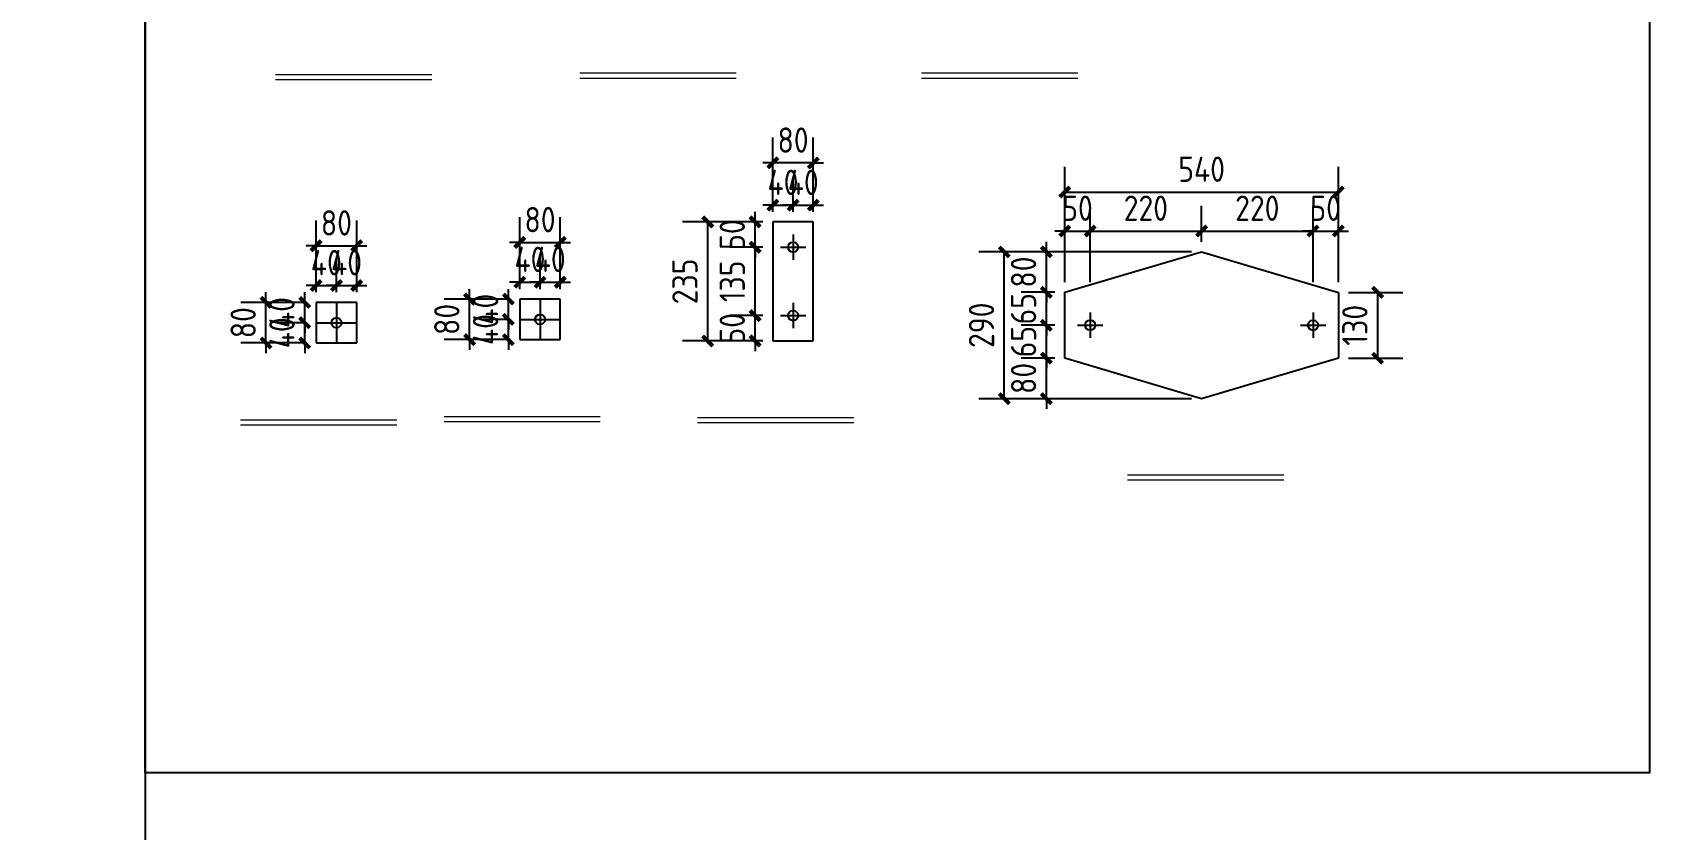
# Model space of a CAD drawing. Extents: x 411778 to 673094, y -11605 to 324395.
# Drawn here: x 482791 to 485983, y 128749 to 130323 of the extents above; entities that cross this region are included whole.
import ezdxf

# ---------------------------------------------------------------- set-up
doc = ezdxf.new("R2010")
doc.units = 0
doc.header["$LTSCALE"] = 1000
doc.header["$MEASUREMENT"] = 0
doc.styles.get("Standard").update_dxf_attribs({"font": 'gbenor.shx', "bigfont": 'gbcbig.shx'})
doc.dimstyles.get("Standard").update_dxf_attribs({"dimscale": 100, "dimtxt": 3.5, "dimasz": 1, "dimexe": 2.5, "dimexo": 3, "dimgap": 1.5, "dimtad": 1, "dimdec": 0, "dimzin": 0, "dimdsep": 46, "dimtxsty": 'Standard', "dimblk": 'ARCHTICK', "dimcen": 0.09, "dimadec": 0, "dimazin": 0, "dimtfac": 1, "dimtdec": 0, "dimtix": 1, "dimtmove": 2, "dimatfit": 3, "dimfxl": 1, "dimtolj": 1, "dimtzin": 0, "dimarcsym": 0})

# ---------------------------------------------------------------- blocks, each defined once
blk = doc.blocks.new('_ArchTick')
at = {"color": 0, "linetype": 'ByBlock', "const_width": 0.4}
blk.add_lwpolyline([(-0.5, -0.5), (0.5, 0.5)], dxfattribs=at)
blk = doc.blocks.new('*D766')
at = {"color": 3, "lineweight": -2}
for p, q in [((484232.5, 129763.5), (484167.5, 129763.5)), ((484217.5, 129763.5), (484217.5, 129783.5)), ((484217.5, 129713.5), (484217.5, 129763.5)), ((484232.5, 129713.5), (484167.5, 129713.5)), ((484217.5, 129713.5), (484217.5, 129693.5))]:
    blk.add_line(p, q, dxfattribs=at)
at = {"layer": 'Defpoints', "color": 0}
for p in [(484217.5, 129763.5), (484252.5, 129763.5), (484252.5, 129713.5)]:
    blk.add_point(p, dxfattribs=at)
at = {"color": 3, "lineweight": -2, "xscale": 20, "yscale": 20, "zscale": 20}
for p, rotation in [((484217.5, 129763.5), 270), ((484217.5, 129713.5), 90)]:
    blk.add_blockref('_ArchTick', p, dxfattribs=dict(at, rotation=rotation))
at = {"color": 0, "insert": (484172.5, 129738.5), "char_height": 50, "attachment_point": 5, "rotation": 90}
blk.add_mtext('\\A1;50', dxfattribs=at)
blk = doc.blocks.new('*D767')
at = {"color": 3, "lineweight": -2}
for p, q in [((484232.5, 129898.5), (484167.5, 129898.5)), ((484217.5, 129763.5), (484217.5, 129898.5)), ((484232.5, 129763.5), (484167.5, 129763.5))]:
    blk.add_line(p, q, dxfattribs=at)
at = {"layer": 'Defpoints', "color": 0}
for p in [(484217.5, 129898.5), (484252.5, 129898.5), (484252.5, 129763.5)]:
    blk.add_point(p, dxfattribs=at)
at = {"color": 3, "lineweight": -2, "xscale": 20, "yscale": 20, "zscale": 20}
for p, rotation in [((484217.5, 129898.5), 90), ((484217.5, 129763.5), 270)]:
    blk.add_blockref('_ArchTick', p, dxfattribs=dict(at, rotation=rotation))
at = {"color": 0, "insert": (484172.5, 129831), "char_height": 50, "attachment_point": 5, "rotation": 90}
blk.add_mtext('\\A1;135', dxfattribs=at)
blk = doc.blocks.new('*D768')
at = {"color": 3, "lineweight": -2}
for p, q in [((484232.5, 129948.5), (484167.5, 129948.5)), ((484217.5, 129948.5), (484217.5, 129968.5)), ((484217.5, 129898.5), (484217.5, 129948.5)), ((484232.5, 129898.5), (484167.5, 129898.5)), ((484217.5, 129898.5), (484217.5, 129878.5))]:
    blk.add_line(p, q, dxfattribs=at)
at = {"layer": 'Defpoints', "color": 0}
for p in [(484217.5, 129948.5), (484252.5, 129948.5), (484252.5, 129898.5)]:
    blk.add_point(p, dxfattribs=at)
at = {"color": 3, "lineweight": -2, "xscale": 20, "yscale": 20, "zscale": 20}
for p, rotation in [((484217.5, 129948.5), 270), ((484217.5, 129898.5), 90)]:
    blk.add_blockref('_ArchTick', p, dxfattribs=dict(at, rotation=rotation))
at = {"color": 0, "insert": (484172.5, 129923.5), "char_height": 50, "attachment_point": 5, "rotation": 90}
blk.add_mtext('\\A1;50', dxfattribs=at)
blk = doc.blocks.new('*D769')
at = {"color": 3, "lineweight": -2}
for p, q in [((484232.5, 129948.5), (484074, 129948.5)), ((484124, 129713.5), (484124, 129948.5)), ((484232.5, 129713.5), (484074, 129713.5))]:
    blk.add_line(p, q, dxfattribs=at)
at = {"layer": 'Defpoints', "color": 0}
for p in [(484124, 129948.5), (484252.5, 129948.5), (484252.5, 129713.5)]:
    blk.add_point(p, dxfattribs=at)
at = {"color": 3, "lineweight": -2, "xscale": 20, "yscale": 20, "zscale": 20}
for p, rotation in [((484124, 129948.5), 90), ((484124, 129713.5), 270)]:
    blk.add_blockref('_ArchTick', p, dxfattribs=dict(at, rotation=rotation))
at = {"color": 0, "insert": (484079, 129831), "char_height": 50, "attachment_point": 5, "rotation": 90}
blk.add_mtext('\\A1;235', dxfattribs=at)
blk = doc.blocks.new('*D763')
at = {"color": 3, "lineweight": -2}
for p, q in [((484252.5, 129968.5), (484252.5, 130031.5)), ((484292.5, 129968.5), (484292.5, 130031.5)), ((484252.5, 129981.5), (484232.5, 129981.5)), ((484252.5, 129981.5), (484292.5, 129981.5)), ((484292.5, 129981.5), (484312.5, 129981.5))]:
    blk.add_line(p, q, dxfattribs=at)
at = {"layer": 'Defpoints', "color": 0}
for p in [(484292.5, 129981.5), (484252.5, 129948.5), (484292.5, 129948.5)]:
    blk.add_point(p, dxfattribs=at)
at = {"color": 3, "lineweight": -2, "xscale": 20, "yscale": 20, "zscale": 20}
blk.add_blockref('_ArchTick', (484252.5, 129981.5), dxfattribs=at)
at = {"color": 3, "lineweight": -2, "xscale": 20, "yscale": 20, "zscale": 20, "rotation": 180}
blk.add_blockref('_ArchTick', (484292.5, 129981.5), dxfattribs=at)
at = {"color": 0, "insert": (484272.5, 130026.5), "char_height": 50, "attachment_point": 5}
blk.add_mtext('\\A1;40', dxfattribs=at)
blk = doc.blocks.new('*D764')
at = {"color": 3, "lineweight": -2}
for p, q in [((484292.5, 129968.5), (484292.5, 130031.5)), ((484332.5, 129968.5), (484332.5, 130031.5)), ((484292.5, 129981.5), (484272.5, 129981.5)), ((484292.5, 129981.5), (484332.5, 129981.5)), ((484332.5, 129981.5), (484352.5, 129981.5))]:
    blk.add_line(p, q, dxfattribs=at)
at = {"layer": 'Defpoints', "color": 0}
for p in [(484332.5, 129981.5), (484292.5, 129948.5), (484332.5, 129948.5)]:
    blk.add_point(p, dxfattribs=at)
at = {"color": 3, "lineweight": -2, "xscale": 20, "yscale": 20, "zscale": 20}
blk.add_blockref('_ArchTick', (484292.5, 129981.5), dxfattribs=at)
at = {"color": 3, "lineweight": -2, "xscale": 20, "yscale": 20, "zscale": 20, "rotation": 180}
blk.add_blockref('_ArchTick', (484332.5, 129981.5), dxfattribs=at)
at = {"color": 0, "insert": (484312.5, 130026.5), "char_height": 50, "attachment_point": 5}
blk.add_mtext('\\A1;40', dxfattribs=at)
blk = doc.blocks.new('*D765')
at = {"color": 3, "lineweight": -2}
for p, q in [((484252.5, 129968.5), (484252.5, 130115)), ((484332.5, 129968.5), (484332.5, 130115)), ((484252.5, 130065), (484232.5, 130065)), ((484332.5, 130065), (484252.5, 130065)), ((484332.5, 130065), (484352.5, 130065))]:
    blk.add_line(p, q, dxfattribs=at)
at = {"layer": 'Defpoints', "color": 0}
for p in [(484252.5, 130065), (484252.5, 129948.5), (484332.5, 129948.5)]:
    blk.add_point(p, dxfattribs=at)
at = {"color": 3, "lineweight": -2, "xscale": 20, "yscale": 20, "zscale": 20}
blk.add_blockref('_ArchTick', (484252.5, 130065), dxfattribs=at)
at = {"color": 3, "lineweight": -2, "xscale": 20, "yscale": 20, "zscale": 20, "rotation": 180}
blk.add_blockref('_ArchTick', (484332.5, 130065), dxfattribs=at)
at = {"color": 0, "insert": (484292.5, 130110), "char_height": 50, "attachment_point": 5}
blk.add_mtext('\\A1;80', dxfattribs=at)
blk = doc.blocks.new('*D1766')
at = {"color": 3, "lineweight": -2}
for p, q in [((483328.5, 129749.5), (483328.5, 129769.5)), ((483331, 129749.5), (483278.5, 129749.5)), ((483328.5, 129709.5), (483328.5, 129749.5)), ((483331, 129709.5), (483278.5, 129709.5)), ((483328.5, 129709.5), (483328.5, 129689.5))]:
    blk.add_line(p, q, dxfattribs=at)
at = {"layer": 'Defpoints', "color": 0}
for p in [(483328.5, 129749.5), (483351, 129749.5), (483351, 129709.5)]:
    blk.add_point(p, dxfattribs=at)
at = {"color": 3, "lineweight": -2, "xscale": 20, "yscale": 20, "zscale": 20}
for p, rotation in [((483328.5, 129749.5), 270), ((483328.5, 129709.5), 90)]:
    blk.add_blockref('_ArchTick', p, dxfattribs=dict(at, rotation=rotation))
at = {"color": 0, "insert": (483283.5, 129729.5), "char_height": 50, "attachment_point": 5, "rotation": 90}
blk.add_mtext('\\A1;40', dxfattribs=at)
blk = doc.blocks.new('*D1767')
at = {"color": 3, "lineweight": -2}
for p, q in [((483331, 129789.5), (483278.5, 129789.5)), ((483328.5, 129789.5), (483328.5, 129809.5)), ((483328.5, 129749.5), (483328.5, 129789.5)), ((483331, 129749.5), (483278.5, 129749.5)), ((483328.5, 129749.5), (483328.5, 129729.5))]:
    blk.add_line(p, q, dxfattribs=at)
at = {"layer": 'Defpoints', "color": 0}
for p in [(483328.5, 129789.5), (483351, 129789.5), (483351, 129749.5)]:
    blk.add_point(p, dxfattribs=at)
at = {"color": 3, "lineweight": -2, "xscale": 20, "yscale": 20, "zscale": 20}
for p, rotation in [((483328.5, 129789.5), 270), ((483328.5, 129749.5), 90)]:
    blk.add_blockref('_ArchTick', p, dxfattribs=dict(at, rotation=rotation))
at = {"color": 0, "insert": (483283.5, 129769.5), "char_height": 50, "attachment_point": 5, "rotation": 90}
blk.add_mtext('\\A1;40', dxfattribs=at)
blk = doc.blocks.new('*D1768')
at = {"color": 3, "lineweight": -2}
for p, q in [((483351, 129809.5), (483351, 129873)), ((483391, 129809.5), (483391, 129873)), ((483351, 129823), (483331, 129823)), ((483351, 129823), (483391, 129823)), ((483391, 129823), (483411, 129823))]:
    blk.add_line(p, q, dxfattribs=at)
at = {"layer": 'Defpoints', "color": 0}
for p in [(483391, 129823), (483351, 129789.5), (483391, 129789.5)]:
    blk.add_point(p, dxfattribs=at)
at = {"color": 3, "lineweight": -2, "xscale": 20, "yscale": 20, "zscale": 20}
blk.add_blockref('_ArchTick', (483351, 129823), dxfattribs=at)
at = {"color": 3, "lineweight": -2, "xscale": 20, "yscale": 20, "zscale": 20, "rotation": 180}
blk.add_blockref('_ArchTick', (483391, 129823), dxfattribs=at)
at = {"color": 0, "insert": (483371, 129868), "char_height": 50, "attachment_point": 5}
blk.add_mtext('\\A1;40', dxfattribs=at)
blk = doc.blocks.new('*D1769')
at = {"color": 3, "lineweight": -2}
for p, q in [((483391, 129809.5), (483391, 129873)), ((483431, 129809.5), (483431, 129873)), ((483391, 129823), (483371, 129823)), ((483391, 129823), (483431, 129823)), ((483431, 129823), (483451, 129823))]:
    blk.add_line(p, q, dxfattribs=at)
at = {"layer": 'Defpoints', "color": 0}
for p in [(483431, 129823), (483391, 129789.5), (483431, 129789.5)]:
    blk.add_point(p, dxfattribs=at)
at = {"color": 3, "lineweight": -2, "xscale": 20, "yscale": 20, "zscale": 20}
blk.add_blockref('_ArchTick', (483391, 129823), dxfattribs=at)
at = {"color": 3, "lineweight": -2, "xscale": 20, "yscale": 20, "zscale": 20, "rotation": 180}
blk.add_blockref('_ArchTick', (483431, 129823), dxfattribs=at)
at = {"color": 0, "insert": (483411, 129868), "char_height": 50, "attachment_point": 5}
blk.add_mtext('\\A1;40', dxfattribs=at)
blk = doc.blocks.new('*D1770')
at = {"color": 3, "lineweight": -2}
for p, q in [((483331, 129789.5), (483202, 129789.5)), ((483252, 129789.5), (483252, 129809.5)), ((483252, 129709.5), (483252, 129789.5)), ((483331, 129709.5), (483202, 129709.5)), ((483252, 129709.5), (483252, 129689.5))]:
    blk.add_line(p, q, dxfattribs=at)
at = {"layer": 'Defpoints', "color": 0}
for p in [(483252, 129789.5), (483351, 129789.5), (483351, 129709.5)]:
    blk.add_point(p, dxfattribs=at)
at = {"color": 3, "lineweight": -2, "xscale": 20, "yscale": 20, "zscale": 20}
for p, rotation in [((483252, 129789.5), 270), ((483252, 129709.5), 90)]:
    blk.add_blockref('_ArchTick', p, dxfattribs=dict(at, rotation=rotation))
at = {"color": 0, "insert": (483207, 129749.5), "char_height": 50, "attachment_point": 5, "rotation": 90}
blk.add_mtext('\\A1;80', dxfattribs=at)
blk = doc.blocks.new('*D1771')
at = {"color": 3, "lineweight": -2}
for p, q in [((483351, 129809.5), (483351, 129951.5)), ((483431, 129809.5), (483431, 129951.5)), ((483351, 129901.5), (483331, 129901.5)), ((483351, 129901.5), (483431, 129901.5)), ((483431, 129901.5), (483451, 129901.5))]:
    blk.add_line(p, q, dxfattribs=at)
at = {"layer": 'Defpoints', "color": 0}
for p in [(483431, 129901.5), (483351, 129789.5), (483431, 129789.5)]:
    blk.add_point(p, dxfattribs=at)
at = {"color": 3, "lineweight": -2, "xscale": 20, "yscale": 20, "zscale": 20}
blk.add_blockref('_ArchTick', (483351, 129901.5), dxfattribs=at)
at = {"color": 3, "lineweight": -2, "xscale": 20, "yscale": 20, "zscale": 20, "rotation": 180}
blk.add_blockref('_ArchTick', (483431, 129901.5), dxfattribs=at)
at = {"color": 0, "insert": (483391, 129946.5), "char_height": 50, "attachment_point": 5}
blk.add_mtext('\\A1;80', dxfattribs=at)
blk = doc.blocks.new('*D1772')
at = {"color": 3, "lineweight": -2}
for p, q in [((483733, 129756), (483680.5, 129756)), ((483730.5, 129756), (483730.5, 129776)), ((483730.5, 129716), (483730.5, 129756)), ((483733, 129716), (483680.5, 129716)), ((483730.5, 129716), (483730.5, 129696))]:
    blk.add_line(p, q, dxfattribs=at)
at = {"layer": 'Defpoints', "color": 0}
for p in [(483730.5, 129756), (483753, 129756), (483753, 129716)]:
    blk.add_point(p, dxfattribs=at)
at = {"color": 3, "lineweight": -2, "xscale": 20, "yscale": 20, "zscale": 20}
for p, rotation in [((483730.5, 129756), 270), ((483730.5, 129716), 90)]:
    blk.add_blockref('_ArchTick', p, dxfattribs=dict(at, rotation=rotation))
at = {"color": 0, "insert": (483685.5, 129736), "char_height": 50, "attachment_point": 5, "rotation": 90}
blk.add_mtext('\\A1;40', dxfattribs=at)
blk = doc.blocks.new('*D1773')
at = {"color": 3, "lineweight": -2}
for p, q in [((483733, 129796), (483680.5, 129796)), ((483730.5, 129796), (483730.5, 129816)), ((483730.5, 129756), (483730.5, 129796)), ((483733, 129756), (483680.5, 129756)), ((483730.5, 129756), (483730.5, 129736))]:
    blk.add_line(p, q, dxfattribs=at)
at = {"layer": 'Defpoints', "color": 0}
for p in [(483730.5, 129796), (483753, 129796), (483753, 129756)]:
    blk.add_point(p, dxfattribs=at)
at = {"color": 3, "lineweight": -2, "xscale": 20, "yscale": 20, "zscale": 20}
for p, rotation in [((483730.5, 129796), 270), ((483730.5, 129756), 90)]:
    blk.add_blockref('_ArchTick', p, dxfattribs=dict(at, rotation=rotation))
at = {"color": 0, "insert": (483685.5, 129776), "char_height": 50, "attachment_point": 5, "rotation": 90}
blk.add_mtext('\\A1;40', dxfattribs=at)
blk = doc.blocks.new('*D1774')
at = {"color": 3, "lineweight": -2}
for p, q in [((483753, 129816), (483753, 129879.5)), ((483793, 129816), (483793, 129879.5)), ((483753, 129829.5), (483733, 129829.5)), ((483753, 129829.5), (483793, 129829.5)), ((483793, 129829.5), (483813, 129829.5))]:
    blk.add_line(p, q, dxfattribs=at)
at = {"layer": 'Defpoints', "color": 0}
for p in [(483793, 129829.5), (483753, 129796), (483793, 129796)]:
    blk.add_point(p, dxfattribs=at)
at = {"color": 3, "lineweight": -2, "xscale": 20, "yscale": 20, "zscale": 20}
blk.add_blockref('_ArchTick', (483753, 129829.5), dxfattribs=at)
at = {"color": 3, "lineweight": -2, "xscale": 20, "yscale": 20, "zscale": 20, "rotation": 180}
blk.add_blockref('_ArchTick', (483793, 129829.5), dxfattribs=at)
at = {"color": 0, "insert": (483773, 129874.5), "char_height": 50, "attachment_point": 5}
blk.add_mtext('\\A1;40', dxfattribs=at)
blk = doc.blocks.new('*D1775')
at = {"color": 3, "lineweight": -2}
for p, q in [((483793, 129816), (483793, 129879.5)), ((483833, 129816), (483833, 129879.5)), ((483793, 129829.5), (483773, 129829.5)), ((483793, 129829.5), (483833, 129829.5)), ((483833, 129829.5), (483853, 129829.5))]:
    blk.add_line(p, q, dxfattribs=at)
at = {"layer": 'Defpoints', "color": 0}
for p in [(483833, 129829.5), (483793, 129796), (483833, 129796)]:
    blk.add_point(p, dxfattribs=at)
at = {"color": 3, "lineweight": -2, "xscale": 20, "yscale": 20, "zscale": 20}
blk.add_blockref('_ArchTick', (483793, 129829.5), dxfattribs=at)
at = {"color": 3, "lineweight": -2, "xscale": 20, "yscale": 20, "zscale": 20, "rotation": 180}
blk.add_blockref('_ArchTick', (483833, 129829.5), dxfattribs=at)
at = {"color": 0, "insert": (483813, 129874.5), "char_height": 50, "attachment_point": 5}
blk.add_mtext('\\A1;40', dxfattribs=at)
blk = doc.blocks.new('*D1776')
at = {"color": 3, "lineweight": -2}
for p, q in [((483733, 129796), (483604, 129796)), ((483654, 129796), (483654, 129816)), ((483654, 129716), (483654, 129796)), ((483733, 129716), (483604, 129716)), ((483654, 129716), (483654, 129696))]:
    blk.add_line(p, q, dxfattribs=at)
at = {"layer": 'Defpoints', "color": 0}
for p in [(483654, 129796), (483753, 129796), (483753, 129716)]:
    blk.add_point(p, dxfattribs=at)
at = {"color": 3, "lineweight": -2, "xscale": 20, "yscale": 20, "zscale": 20}
for p, rotation in [((483654, 129796), 270), ((483654, 129716), 90)]:
    blk.add_blockref('_ArchTick', p, dxfattribs=dict(at, rotation=rotation))
at = {"color": 0, "insert": (483609, 129756), "char_height": 50, "attachment_point": 5, "rotation": 90}
blk.add_mtext('\\A1;80', dxfattribs=at)
blk = doc.blocks.new('*D1777')
at = {"color": 3, "lineweight": -2}
for p, q in [((483753, 129816), (483753, 129958)), ((483833, 129816), (483833, 129958)), ((483753, 129908), (483733, 129908)), ((483753, 129908), (483833, 129908)), ((483833, 129908), (483853, 129908))]:
    blk.add_line(p, q, dxfattribs=at)
at = {"layer": 'Defpoints', "color": 0}
for p in [(483833, 129908), (483753, 129796), (483833, 129796)]:
    blk.add_point(p, dxfattribs=at)
at = {"color": 3, "lineweight": -2, "xscale": 20, "yscale": 20, "zscale": 20}
blk.add_blockref('_ArchTick', (483753, 129908), dxfattribs=at)
at = {"color": 3, "lineweight": -2, "xscale": 20, "yscale": 20, "zscale": 20, "rotation": 180}
blk.add_blockref('_ArchTick', (483833, 129908), dxfattribs=at)
at = {"color": 0, "insert": (483793, 129953), "char_height": 50, "attachment_point": 5}
blk.add_mtext('\\A1;80', dxfattribs=at)
blk = doc.blocks.new('*D3511')
at = {"color": 3, "lineweight": -2}
for p, q in [((484792.5, 129679.5), (484792.5, 129699.5)), ((484809, 129679.5), (484742.5, 129679.5)), ((484792.5, 129599.4), (484792.5, 129679.5)), ((485079, 129599.4), (484742.5, 129599.4)), ((484792.5, 129599.4), (484792.5, 129579.4))]:
    blk.add_line(p, q, dxfattribs=at)
at = {"layer": 'Defpoints', "color": 0}
for p in [(484792.5, 129679.5), (484829, 129679.5), (485099, 129599.4)]:
    blk.add_point(p, dxfattribs=at)
at = {"color": 3, "lineweight": -2, "xscale": 20, "yscale": 20, "zscale": 20}
for p, rotation in [((484792.5, 129679.5), 270), ((484792.5, 129599.4), 90)]:
    blk.add_blockref('_ArchTick', p, dxfattribs=dict(at, rotation=rotation))
at = {"color": 0, "insert": (484747.5, 129639.5), "char_height": 50, "attachment_point": 5, "rotation": 90}
blk.add_mtext('\\A1;80', dxfattribs=at)
blk = doc.blocks.new('*D3512')
at = {"color": 3, "lineweight": -2}
for p, q in [((484792.5, 129744.5), (484792.5, 129764.5)), ((484809, 129744.5), (484742.5, 129744.5)), ((484792.5, 129679.5), (484792.5, 129744.5)), ((484809, 129679.5), (484742.5, 129679.5)), ((484792.5, 129679.5), (484792.5, 129659.5))]:
    blk.add_line(p, q, dxfattribs=at)
at = {"layer": 'Defpoints', "color": 0}
for p in [(484792.5, 129744.5), (484829, 129744.5), (484829, 129679.5)]:
    blk.add_point(p, dxfattribs=at)
at = {"color": 3, "lineweight": -2, "xscale": 20, "yscale": 20, "zscale": 20}
for p, rotation in [((484792.5, 129744.5), 270), ((484792.5, 129679.5), 90)]:
    blk.add_blockref('_ArchTick', p, dxfattribs=dict(at, rotation=rotation))
at = {"color": 0, "insert": (484747.5, 129712), "char_height": 50, "attachment_point": 5, "rotation": 90}
blk.add_mtext('\\A1;65', dxfattribs=at)
blk = doc.blocks.new('*D3513')
at = {"color": 3, "lineweight": -2}
for p, q in [((484792.5, 129809.5), (484792.5, 129829.5)), ((484809, 129809.5), (484742.5, 129809.5)), ((484792.5, 129744.5), (484792.5, 129809.5)), ((484809, 129744.5), (484742.5, 129744.5)), ((484792.5, 129744.5), (484792.5, 129724.5))]:
    blk.add_line(p, q, dxfattribs=at)
at = {"layer": 'Defpoints', "color": 0}
for p in [(484792.5, 129809.5), (484829, 129809.5), (484829, 129744.5)]:
    blk.add_point(p, dxfattribs=at)
at = {"color": 3, "lineweight": -2, "xscale": 20, "yscale": 20, "zscale": 20}
for p, rotation in [((484792.5, 129809.5), 270), ((484792.5, 129744.5), 90)]:
    blk.add_blockref('_ArchTick', p, dxfattribs=dict(at, rotation=rotation))
at = {"color": 0, "insert": (484747.5, 129777), "char_height": 50, "attachment_point": 5, "rotation": 90}
blk.add_mtext('\\A1;65', dxfattribs=at)
blk = doc.blocks.new('*D3514')
at = {"color": 3, "lineweight": -2}
for p, q in [((485079, 129889.4), (484742.5, 129889.4)), ((484792.5, 129889.4), (484792.5, 129909.4)), ((484792.5, 129809.5), (484792.5, 129889.4)), ((484809, 129809.5), (484742.5, 129809.5)), ((484792.5, 129809.5), (484792.5, 129789.5))]:
    blk.add_line(p, q, dxfattribs=at)
at = {"layer": 'Defpoints', "color": 0}
for p in [(484792.5, 129889.4), (485099, 129889.4), (484829, 129809.5)]:
    blk.add_point(p, dxfattribs=at)
at = {"color": 3, "lineweight": -2, "xscale": 20, "yscale": 20, "zscale": 20}
for p, rotation in [((484792.5, 129889.4), 270), ((484792.5, 129809.5), 90)]:
    blk.add_blockref('_ArchTick', p, dxfattribs=dict(at, rotation=rotation))
at = {"color": 0, "insert": (484747.5, 129849.5), "char_height": 50, "attachment_point": 5, "rotation": 90}
blk.add_mtext('\\A1;80', dxfattribs=at)
blk = doc.blocks.new('*D3507')
at = {"color": 3, "lineweight": -2}
for p, q in [((484829, 129829.5), (484829, 129980.5)), ((484879, 129829.5), (484879, 129980.5)), ((484829, 129930.5), (484809, 129930.5)), ((484829, 129930.5), (484879, 129930.5)), ((484879, 129930.5), (484899, 129930.5))]:
    blk.add_line(p, q, dxfattribs=at)
at = {"layer": 'Defpoints', "color": 0}
for p in [(484879, 129930.5), (484829, 129809.5), (484879, 129809.5)]:
    blk.add_point(p, dxfattribs=at)
at = {"color": 3, "lineweight": -2, "xscale": 20, "yscale": 20, "zscale": 20}
blk.add_blockref('_ArchTick', (484829, 129930.5), dxfattribs=at)
at = {"color": 3, "lineweight": -2, "xscale": 20, "yscale": 20, "zscale": 20, "rotation": 180}
blk.add_blockref('_ArchTick', (484879, 129930.5), dxfattribs=at)
at = {"color": 0, "insert": (484854, 129975.5), "char_height": 50, "attachment_point": 5}
blk.add_mtext('\\A1;50', dxfattribs=at)
blk = doc.blocks.new('*D3508')
at = {"color": 3, "lineweight": -2}
for p, q in [((484879, 129829.5), (484879, 129980.5)), ((485099, 129909.4), (485099, 129980.5)), ((484879, 129930.5), (485099, 129930.5))]:
    blk.add_line(p, q, dxfattribs=at)
at = {"layer": 'Defpoints', "color": 0}
for p in [(485099, 129930.5), (485099, 129889.4), (484879, 129809.5)]:
    blk.add_point(p, dxfattribs=at)
at = {"color": 3, "lineweight": -2, "xscale": 20, "yscale": 20, "zscale": 20, "rotation": 180}
blk.add_blockref('_ArchTick', (484879, 129930.5), dxfattribs=at)
at = {"color": 3, "lineweight": -2, "xscale": 20, "yscale": 20, "zscale": 20}
blk.add_blockref('_ArchTick', (485099, 129930.5), dxfattribs=at)
at = {"color": 0, "insert": (484989, 129975.5), "char_height": 50, "attachment_point": 5}
blk.add_mtext('\\A1;220', dxfattribs=at)
blk = doc.blocks.new('*D3509')
at = {"color": 3, "lineweight": -2}
for p, q in [((485099, 129909.4), (485099, 129980.5)), ((485319, 129829.4), (485319, 129980.5)), ((485099, 129930.5), (485319, 129930.5))]:
    blk.add_line(p, q, dxfattribs=at)
at = {"layer": 'Defpoints', "color": 0}
for p in [(485319, 129930.5), (485099, 129889.4), (485319, 129809.4)]:
    blk.add_point(p, dxfattribs=at)
at = {"color": 3, "lineweight": -2, "xscale": 20, "yscale": 20, "zscale": 20, "rotation": 180}
blk.add_blockref('_ArchTick', (485099, 129930.5), dxfattribs=at)
at = {"color": 3, "lineweight": -2, "xscale": 20, "yscale": 20, "zscale": 20}
blk.add_blockref('_ArchTick', (485319, 129930.5), dxfattribs=at)
at = {"color": 0, "insert": (485209, 129975.5), "char_height": 50, "attachment_point": 5}
blk.add_mtext('\\A1;220', dxfattribs=at)
blk = doc.blocks.new('*D3515')
at = {"color": 3, "lineweight": -2}
for p, q in [((485319, 129829.4), (485319, 129980.5)), ((485369, 129829.4), (485369, 129980.5)), ((485319, 129930.5), (485299, 129930.5)), ((485319, 129930.5), (485369, 129930.5)), ((485369, 129930.5), (485389, 129930.5))]:
    blk.add_line(p, q, dxfattribs=at)
at = {"layer": 'Defpoints', "color": 0}
for p in [(485369, 129930.5), (485319, 129809.4), (485369, 129809.4)]:
    blk.add_point(p, dxfattribs=at)
at = {"color": 3, "lineweight": -2, "xscale": 20, "yscale": 20, "zscale": 20}
blk.add_blockref('_ArchTick', (485319, 129930.5), dxfattribs=at)
at = {"color": 3, "lineweight": -2, "xscale": 20, "yscale": 20, "zscale": 20, "rotation": 180}
blk.add_blockref('_ArchTick', (485369, 129930.5), dxfattribs=at)
at = {"color": 0, "insert": (485344, 129975.5), "char_height": 50, "attachment_point": 5}
blk.add_mtext('\\A1;50', dxfattribs=at)
blk = doc.blocks.new('*D3516')
at = {"color": 3, "lineweight": -2}
for p, q in [((484829, 129829.5), (484829, 130057.5)), ((485369, 129829.4), (485369, 130057.5)), ((484829, 130007.5), (485369, 130007.5))]:
    blk.add_line(p, q, dxfattribs=at)
at = {"layer": 'Defpoints', "color": 0}
for p in [(485369, 130007.5), (484829, 129809.5), (485369, 129809.4)]:
    blk.add_point(p, dxfattribs=at)
at = {"color": 3, "lineweight": -2, "xscale": 20, "yscale": 20, "zscale": 20, "rotation": 180}
blk.add_blockref('_ArchTick', (484829, 130007.5), dxfattribs=at)
at = {"color": 3, "lineweight": -2, "xscale": 20, "yscale": 20, "zscale": 20}
blk.add_blockref('_ArchTick', (485369, 130007.5), dxfattribs=at)
at = {"color": 0, "insert": (485099, 130052.5), "char_height": 50, "attachment_point": 5}
blk.add_mtext('\\A1;540', dxfattribs=at)
blk = doc.blocks.new('*D3517')
at = {"color": 3, "lineweight": -2}
for p, q in [((485389, 129809.4), (485496.5, 129809.4)), ((485446.5, 129809.4), (485446.5, 129679.4)), ((485389, 129679.4), (485496.5, 129679.4))]:
    blk.add_line(p, q, dxfattribs=at)
at = {"layer": 'Defpoints', "color": 0}
for p in [(485369, 129809.4), (485369, 129679.4), (485446.5, 129679.4)]:
    blk.add_point(p, dxfattribs=at)
at = {"color": 3, "lineweight": -2, "xscale": 20, "yscale": 20, "zscale": 20}
for p, rotation in [((485446.5, 129809.4), 89.9886359440885), ((485446.5, 129679.4), 269.9886359440886)]:
    blk.add_blockref('_ArchTick', p, dxfattribs=dict(at, rotation=rotation))
at = {"color": 0, "insert": (485401.5, 129744.4), "char_height": 50, "attachment_point": 5, "rotation": 89.9886}
blk.add_mtext('\\A1;130', dxfattribs=at)
blk = doc.blocks.new('*D3510')
at = {"color": 3, "lineweight": -2}
for p, q in [((485079, 129889.4), (484659.5, 129889.4)), ((484709.5, 129599.4), (484709.5, 129889.4)), ((485079, 129599.4), (484659.5, 129599.4))]:
    blk.add_line(p, q, dxfattribs=at)
at = {"layer": 'Defpoints', "color": 0}
for p in [(484709.5, 129889.4), (485099, 129889.4), (485099, 129599.4)]:
    blk.add_point(p, dxfattribs=at)
at = {"color": 3, "lineweight": -2, "xscale": 20, "yscale": 20, "zscale": 20}
for p, rotation in [((484709.5, 129889.4), 90), ((484709.5, 129599.4), 270)]:
    blk.add_blockref('_ArchTick', p, dxfattribs=dict(at, rotation=rotation))
at = {"color": 0, "insert": (484664.5, 129744.4), "char_height": 50, "attachment_point": 5, "rotation": 90}
blk.add_mtext('\\A1;290', dxfattribs=at)

msp = doc.modelspace()

# ---------------------------------------------------------------- linework, layer by layer
at = {"lineweight": 15}
for p, q in [((483271, 130239.5), (483579.5, 130239.5)), ((483871.5, 130242.5), (484180, 130242.5)), ((483871.5, 130232.5), (484180, 130232.5)), ((484546, 130242.5), (484854.5, 130242.5)), ((484546, 130232.5), (484854.5, 130232.5)), ((483271, 130229.5), (483579.5, 130229.5)), ((483603.5, 129564.5), (483912, 129564.5)), ((484104, 129562.5), (484412.5, 129562.5)), ((483201.5, 129558), (483510, 129558)), ((483201.5, 129548), (483510, 129548)), ((483603.5, 129554.5), (483912, 129554.5)), ((484104, 129552.5), (484412.5, 129552.5)), ((484953, 129449), (485261.5, 129449)), ((484953, 129439), (485261.5, 129439))]:
    msp.add_line(p, q, dxfattribs=at)
for p, q in [((484252.5, 129948.5), (484252.5, 129713.5)), ((484332.5, 129948.5), (484252.5, 129948.5)), ((484332.5, 129713.5), (484332.5, 129948.5)), ((484292.5, 129923.5), (484292.5, 129873.5)), ((484267.5, 129898.5), (484317.5, 129898.5)), ((484829, 129809.5), (485099, 129889.4)), ((485099, 129889.4), (485369, 129809.4)), ((483351, 129789.5), (483351, 129709.5)), ((483431, 129789.5), (483351, 129789.5)), ((483391, 129789.5), (483391, 129709.5)), ((483431, 129709.5), (483431, 129789.5)), ((483753, 129796), (483753, 129716)), ((483833, 129796), (483753, 129796)), ((483793, 129796), (483793, 129716)), ((483833, 129716), (483833, 129796)), ((484292.5, 129788.5), (484292.5, 129738.5)), ((484829, 129679.5), (484829, 129809.5)), ((485369, 129809.4), (485369, 129679.4)), ((483391, 129774.5), (483391, 129724.5)), ((483753, 129756), (483833, 129756)), ((483768, 129756), (483818, 129756)), ((483793, 129781), (483793, 129731)), ((484267.5, 129763.5), (484317.5, 129763.5)), ((484879, 129769.5), (484879, 129719.5)), ((485319, 129769.4), (485319, 129719.4)), ((483351, 129749.5), (483431, 129749.5)), ((483366, 129749.5), (483416, 129749.5)), ((484854, 129744.5), (484904, 129744.5)), ((485294, 129744.4), (485344, 129744.4)), ((483351, 129709.5), (483431, 129709.5)), ((483753, 129716), (483833, 129716)), ((484252.5, 129713.5), (484332.5, 129713.5)), ((485099, 129599.4), (484829, 129679.5)), ((485369, 129679.4), (485099, 129599.4))]:
    msp.add_line(p, q)
for points in [[(472618.5, 134753), (483013.5, 134753), (483013.5, 127403), (472618.5, 127403)], [(483013.5, 130960.9), (485983.5, 130960.9), (485983.5, 128860.9), (483013.5, 128860.9)]]:
    msp.add_lwpolyline(points, close=True)
for centre in [(484292.5, 129898.5), (483391, 129749.5), (483793, 129756), (484292.5, 129763.5), (484879, 129744.5), (484879, 129744.5), (485319, 129744.4), (485319, 129744.4)]:
    msp.add_circle(centre, 10)

# ---------------------------------------------------------------- dimensions: what is measured, and where the dimension line sits
for p1, p2, distance, picture, middle in [((484332.5, 129948.5), (484252.5, 129948.5), -116.5, '*D765', (484292.5, 130110)), ((483351, 129789.5), (483431, 129789.5), 112, '*D1771', (483391, 129946.5)), ((483753, 129796), (483833, 129796), 112, '*D1777', (483793, 129953)), ((484252.5, 129713.5), (484252.5, 129948.5), 128.5, '*D769', (484079, 129831)), ((485369, 129809.4), (485369, 129679.4), 77.5, '*D3517', (485401.5, 129744.4)), ((483351, 129709.5), (483351, 129789.5), 99, '*D1770', (483207, 129749.5)), ((483753, 129716), (483753, 129796), 99, '*D1776', (483609, 129756))]:
    dim = msp.add_aligned_dim(p1=p1, p2=p2, distance=distance, dimstyle='Standard', override={"dimtxt": 0.5, "dimasz": 0.2, "dimexe": 0.5, "dimexo": 0.2, "dimgap": 0.2, "dimclrd": 3, "dimclre": 3})
    dim.commit()
    dim.dimension.update_dxf_attribs({"geometry": picture, "text_midpoint": middle})
for base, p1, p2, picture, middle in [((485369, 130007.5), (484829, 129809.5), (485369, 129809.4), '*D3516', (485099, 130052.5)), ((484292.5, 129981.5), (484252.5, 129948.5), (484292.5, 129948.5), '*D763', (484272.5, 130026.5)), ((484332.5, 129981.5), (484292.5, 129948.5), (484332.5, 129948.5), '*D764', (484312.5, 130026.5)), ((484879, 129930.5), (484829, 129809.5), (484879, 129809.5), '*D3507', (484854, 129975.5)), ((485099, 129930.5), (484879, 129809.5), (485099, 129889.4), '*D3508', (484989, 129975.5)), ((485319, 129930.5), (485099, 129889.4), (485319, 129809.4), '*D3509', (485209, 129975.5)), ((485369, 129930.5), (485319, 129809.4), (485369, 129809.4), '*D3515', (485344, 129975.5)), ((483391, 129823), (483351, 129789.5), (483391, 129789.5), '*D1768', (483371, 129868)), ((483431, 129823), (483391, 129789.5), (483431, 129789.5), '*D1769', (483411, 129868)), ((483793, 129829.5), (483753, 129796), (483793, 129796), '*D1774', (483773, 129874.5)), ((483833, 129829.5), (483793, 129796), (483833, 129796), '*D1775', (483813, 129874.5))]:
    dim = msp.add_linear_dim(base=base, p1=p1, p2=p2, dimstyle='Standard', override={"dimtxt": 0.5, "dimasz": 0.2, "dimexe": 0.5, "dimexo": 0.2, "dimgap": 0.2, "dimclrd": 3, "dimclre": 3})
    dim.commit()
    dim.dimension.update_dxf_attribs({"geometry": picture, "text_midpoint": middle})
for base, p1, p2, picture, middle in [((484217.5, 129948.5), (484252.5, 129898.5), (484252.5, 129948.5), '*D768', (484172.5, 129923.5)), ((484217.5, 129898.5), (484252.5, 129763.5), (484252.5, 129898.5), '*D767', (484172.5, 129831)), ((484709.5, 129889.4), (485099, 129599.4), (485099, 129889.4), '*D3510', (484664.5, 129744.4)), ((484792.5, 129889.4), (484829, 129809.5), (485099, 129889.4), '*D3514', (484747.5, 129849.5)), ((484792.5, 129809.5), (484829, 129744.5), (484829, 129809.5), '*D3513', (484747.5, 129777)), ((483328.5, 129789.5), (483351, 129749.5), (483351, 129789.5), '*D1767', (483283.5, 129769.5)), ((483730.5, 129796), (483753, 129756), (483753, 129796), '*D1773', (483685.5, 129776)), ((483328.5, 129749.5), (483351, 129709.5), (483351, 129749.5), '*D1766', (483283.5, 129729.5)), ((483730.5, 129756), (483753, 129716), (483753, 129756), '*D1772', (483685.5, 129736)), ((484217.5, 129763.5), (484252.5, 129713.5), (484252.5, 129763.5), '*D766', (484172.5, 129738.5)), ((484792.5, 129744.5), (484829, 129679.5), (484829, 129744.5), '*D3512', (484747.5, 129712)), ((484792.5, 129679.5), (485099, 129599.4), (484829, 129679.5), '*D3511', (484747.5, 129639.5))]:
    dim = msp.add_linear_dim(base=base, p1=p1, p2=p2, angle=90, dimstyle='Standard', override={"dimtxt": 0.5, "dimasz": 0.2, "dimexe": 0.5, "dimexo": 0.2, "dimgap": 0.2, "dimclrd": 3, "dimclre": 3})
    dim.commit()
    dim.dimension.update_dxf_attribs({"geometry": picture, "text_midpoint": middle})

doc.saveas('drawing.dxf')
